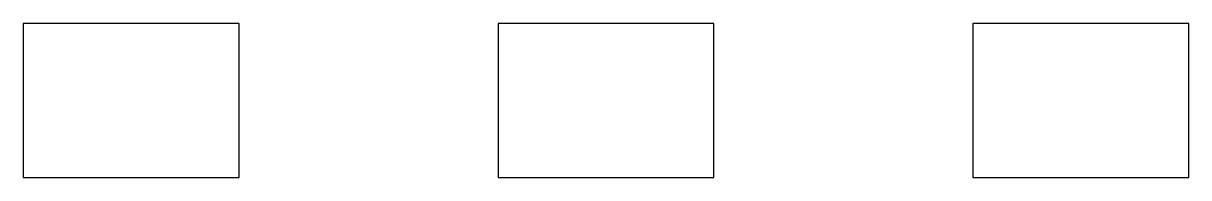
# Model space of a CAD drawing. Header units: millimetres. Extents: x 62 to 252, y 108 to 132.
import ezdxf

# ---------------------------------------------------------------- set-up
doc = ezdxf.new("R2010")
doc.units = ezdxf.units.MM
for name, color, linetype in [('View009', 7, 'CONTINUOUS'), ('View010', 7, 'CONTINUOUS'), ('View011', 7, 'CONTINUOUS')]:
    doc.layers.add(name, color=color, linetype=linetype)

msp = doc.modelspace()

# ---------------------------------------------------------------- linework, layer by layer
at = {"layer": 'View009'}
for p, q in [((62.5, 132.5), (62.5, 107.5)), ((97.5, 132.5), (62.5, 132.5)), ((97.5, 107.5), (97.5, 132.5)), ((62.5, 107.5), (97.5, 107.5))]:
    msp.add_line(p, q, dxfattribs=at)
at = {"layer": 'View010'}
for p, q in [((139.5, 132.5), (139.5, 107.5)), ((174.5, 132.5), (139.5, 132.5)), ((174.5, 107.5), (174.5, 132.5)), ((139.5, 107.5), (174.5, 107.5))]:
    msp.add_line(p, q, dxfattribs=at)
at = {"layer": 'View011'}
for p, q in [((216.5, 132.5), (216.5, 107.5)), ((251.5, 132.5), (216.5, 132.5)), ((251.5, 107.5), (251.5, 132.5)), ((216.5, 107.5), (251.5, 107.5))]:
    msp.add_line(p, q, dxfattribs=at)

doc.saveas('drawing.dxf')
